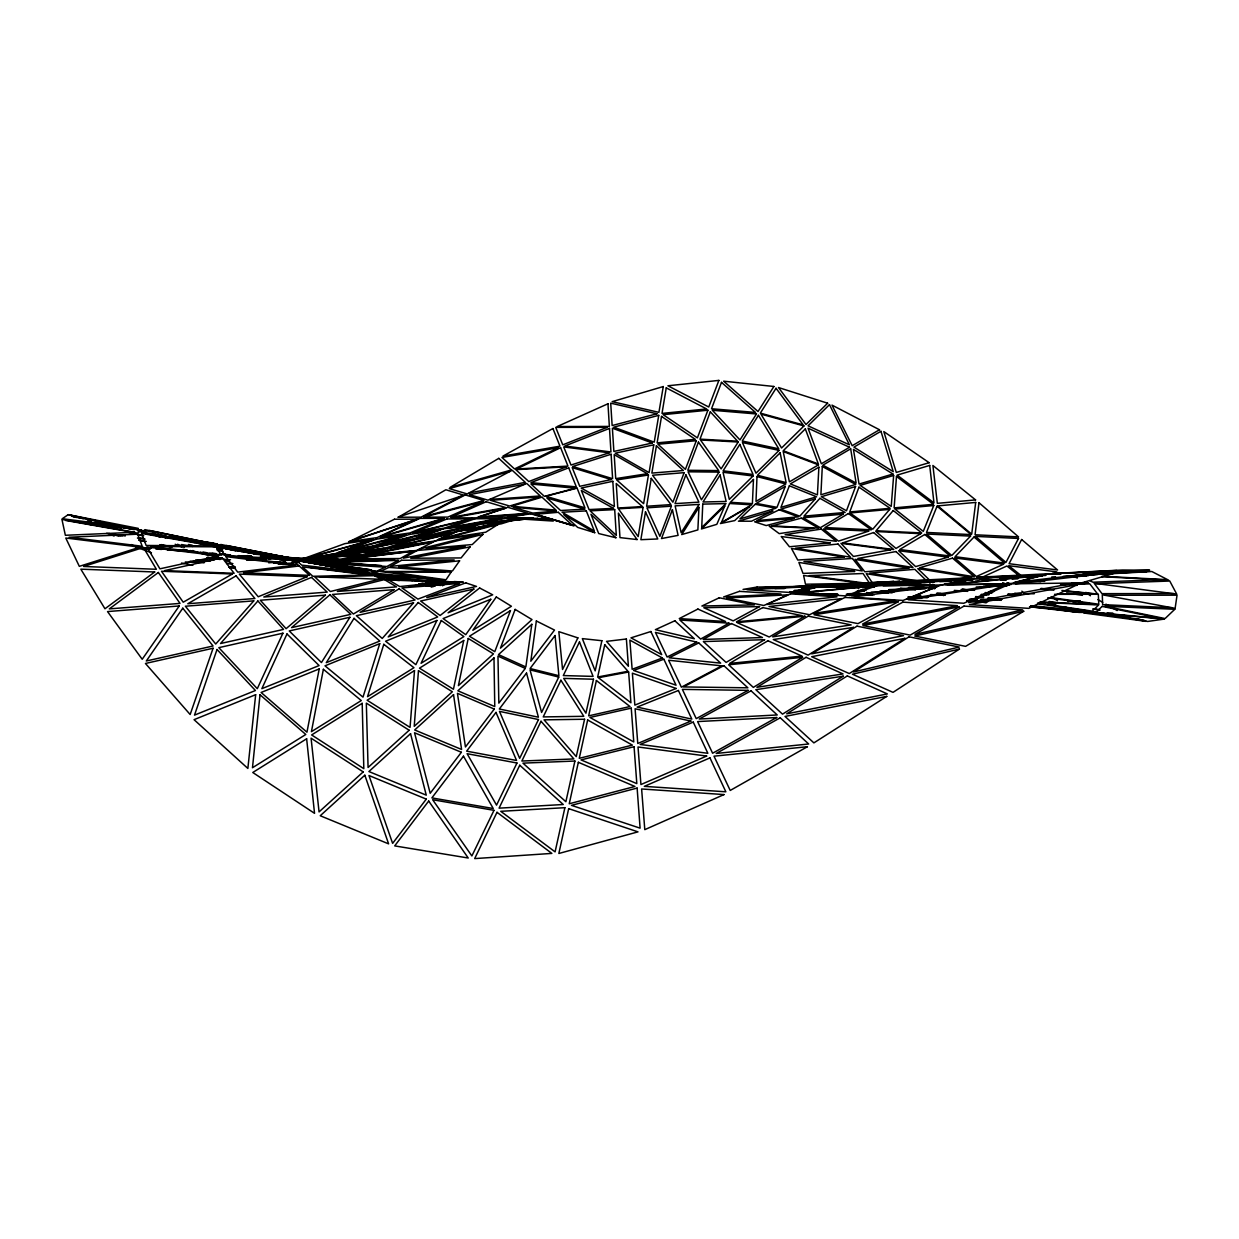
<?xml version="1.0" encoding="UTF-8"?>
<svg xmlns="http://www.w3.org/2000/svg" width="1239" height="1239" viewBox="0 0 1239 1239"><rect width="100%" height="100%" fill="white"/><g stroke="black" fill="none" stroke-linecap="round" stroke-linejoin="round"><path stroke-width="1.5" d="M805.149 591.251L805.551 585.737L815.03 586.605M1053.723 574.044L1056.774 571.891L1008.747 565.681L1020.611 575.144M442.447 585.784L446.071 583.492L436.732 582.33M398.648 517.004L445.87 489.761L463.866 495.166L397.858 517.252L421.028 517.159L462.41 495.631M303.075 558.789L344.922 543.611L373.605 539.554L303.106 558.944M509.926 471.378L449.277 488.6L467.18 493.927L512.218 470.278L525.305 482.358L469.287 492.936M303.369 559.161L373.233 539.941L335.335 553.585L303.416 559.316M419.432 549.109L478.827 534.195L435.57 540.793L416.645 550.488L370.12 554.545L432.736 542.186M379.196 579.263L330.379 591.53L314.644 576.801L382.448 579.325L374.07 575.686L320.189 576.94M299.513 561.639L282.678 564.457M314.567 558.309L370.043 547.623L317.664 558.123M313.498 558.262L370.384 546.864L340.493 554.762L318.516 558.123M308.325 559.997L312.058 559.238M1073.051 602.108L1080.253 600.652M1067.941 601.488L1071.518 600.776M293.643 561.344L297.422 560.632M524.593 484.248L469.38 494.64L487.934 500.169L526.699 483.427L540.297 495.972L489.87 499.41M292.125 561.856L297.484 560.802M305.042 559.409L308.991 558.743M312.615 557.999L331.541 554.499L305.011 559.269M1075.189 582.934L968.681 602.603L1010.095 583.863L1081.43 582.919L1119.406 571.737L1015.5 583.848M278.713 564.179L286.271 563.017L277.428 563.652M295.656 562.46L299.358 561.902M304.933 561.05L316.069 559.347M323.487 558.216L327.204 557.643M332.78 556.791L336.481 556.234M340.617 555.707L344.427 555.118M348.236 554.53L352.046 553.957M357.761 553.09L361.571 552.501M365.381 551.928L382.526 549.311L324.432 558.061M319.739 558.092L383.966 548.428L362.299 554.607L336.342 556.884M309.905 560.167L315.372 559.347M322.682 558.278L337.287 556.125L318.067 558.231M273.819 563.11L285.373 561.825M292.807 561.035L298.831 560.353M306.529 559.501L310.37 559.083M955.641 581.525L964.918 580.502M948.64 579.976L971.624 577.451L917.774 568.624L930.04 580.533M268.708 562.816L279.828 561.84M292.822 560.709L298.382 560.214M321.521 558.169L331.185 557.457M228.874 567.028L234.543 566.533M229.107 567.307L234.713 566.827M277.536 562.986L285.156 562.32M292.776 561.654L298.475 561.159M230.454 566.734L234.295 566.455M278.481 563.156L286.163 562.583M229.385 567.477L235.1 567.059M278.852 563.791L286.472 563.218M302.889 558.495L357.684 555.134M291.15 559.331L294.959 559.099M302.564 558.634L359.589 555.134L340.586 559.145L291.15 559.439M914.537 583.042L853.439 586.403L839.314 584.421L872.101 583.817M934.082 582.036L924.526 582.547L906.53 580.998L972.197 579.403M939.828 581.711L951.304 581.091M955.13 580.874L958.955 580.673M962.78 580.456L972.352 579.929M1000.198 578.443L1017.358 577.498M1024.994 577.08L1042.154 576.135M920.577 583.166L859.386 586.512L874.595 586.759M794.276 590.492L809.253 589.671M1074.972 575.376L1147.051 571.458L1083.289 573.626M809.439 590.182L794.122 591.018L805.443 591.173M950.483 582.5L965.677 581.664M975.17 581.153L978.965 580.952M986.569 580.533L992.269 580.224M1012.17 579.14L1017.823 578.83M1051.741 576.987L1055.504 576.77M1063.047 576.367L1072.463 575.856L1077.311 578.024M1098.11 574.462L1078.906 575.5L1086.541 575.903M1101.936 574.246L1107.697 573.936M1111.538 573.719L1151.852 571.535L1168.609 580.162L1101.812 576.693M785.758 587.023L780.028 587.301L785.82 587.24M793.409 586.636L835.504 584.529L849.691 586.512L797.436 587.1M772.439 588.355L785.511 587.704M796.708 587.147L824.725 585.737M843 585.056L871.76 583.631M875.601 583.445L902.441 582.113L920.531 583.662L842.303 584.777M800.131 592.846L794.447 593.047L789.909 591.592M888.998 589.609L925.487 588.293M983.441 586.186L1006.378 585.35L993.089 584.978M811.251 592.877L801.587 593.233L818.762 593.419M857.62 591.189L863.413 590.988M888.781 590.136L925.239 588.804M929.08 588.664L934.841 588.463M976.224 587.007L1006.517 585.908M1060.491 584.359L1085.054 583.476L1071.596 582.934M1061.095 584.916L1089.824 583.879L1097.816 594.302L1063.201 590.848M1096.283 583.677L1169.755 581.029L1176.709 594.101L1094.13 583.244L1101.982 593.651L1173.689 593.558M1090.335 572.248L1052.019 573.549L1122.488 570.017L1149.715 570.219L1094.161 572.108M760.343 587.797L789.537 586.821M795.206 586.651L832.995 585.443L815.339 586.899L764.99 587.611M1045.608 575.268L978.934 577.219L1045.685 573.889L1060.863 574.292M1045.84 575.407L976.812 577.436L987.56 577.994M979.925 579.217L987.638 579.031M951.691 580.704L909.333 581.726L972.445 578.598L992.238 579.589M955.532 580.611L972.863 580.193M986.337 579.867L992.114 579.728M879.814 583.677L919.663 583.011M838.54 584.839L812.118 585.319L817.771 585.846M893.427 584.731L902.999 584.56M774.979 588.68L784.426 588.571M801.432 588.386L814.658 588.231M282.399 559.672L286.178 559.625M291.537 559.486L299.342 559.486M302.843 559.362L310.385 559.285M246.871 559.858L252.679 559.811M258.486 559.765L266.23 559.718M299.141 559.47L293.333 559.517L221.208 545.439M257.96 559.92L265.611 559.873M292.419 559.672L300.07 559.61M195.669 559.904L214.564 559.796M230.516 559.765L226.675 559.796L200.207 552.408L205.937 552.919M247.785 559.672L265.069 559.563M246.499 559.889L265.394 559.765M287.293 560.384L279.72 559.904M291.041 560.369L300.411 560.307M309.781 560.26L317.277 560.214M326.647 560.152L336.017 560.105L292.652 558.634M190.094 561.174L210.63 561.05M860.501 591.142L864.326 591.142L860.532 590.786M1034.24 593.76L1024.576 593.775L1021.85 591.158M1057.425 593.729L1094.161 593.682L1061.916 590.461M837.626 594.193L795.872 593.419L818.762 593.682M847.259 594.178L860.733 594.162L849.288 594.023M808.091 594.333L836.712 594.302M846.252 594.286L871.048 594.255M981.242 594.348L988.83 594.348M1007.818 594.317L1021.106 594.302M1054.544 594.333L1098.327 594.271L1098.776 604.214L1050.889 597.554M930.737 594.906L938.295 594.89L930.613 594.581M981.257 594.797L988.923 594.782M1008.128 594.766L1015.81 594.751L1008.112 594.209M917.077 595.278L920.856 595.278M930.272 595.262L945.357 595.247M1104.708 595.262L1177.05 595.185L1175.13 608.334L1102.292 594.766L1102.633 604.647L1171.955 607.699M229.912 568.112L235.503 568.143M794.447 590.647L805.799 590.709M856.443 591.406L862.112 591.437L858.596 590.26M801.958 594.116L837.827 594.426M847.275 594.519L872.38 594.89M849.273 593.775L870.258 594.008L866.835 592.49M307.845 561.778L320.421 561.933L261.073 554.886M908.837 587.348L935.46 587.797L928.971 585.428M874.409 587.224L855.483 586.899L858.968 588.091M908.497 587.797L925.548 588.091M879.628 591.251L892.746 591.545M892.39 592.227L882.726 592.01L892.126 592.877M936.823 593.249L940.695 593.326L943.653 595.618M1040.698 603.656L1044.523 603.749M1048.364 603.842L1056.046 604.028L1048.597 602.82M1039.707 604.307L1045.282 604.446M1049.015 604.539L1052.732 604.632M945.605 583.6L955.099 583.879M962.688 584.096L966.497 584.204M944.722 584.065L954.185 584.343M993.895 585.474L1007.137 585.861M270.117 557.054L266.323 556.931L270.117 557.24M285.28 557.565L338.324 559.362L322.341 561.112L277.536 557.767M270.04 557.875L262.498 557.627L270.148 558.634M281.346 558.262L288.888 558.51M395.52 580.224L453.133 582.438L447.093 584.111L430.878 582.903M1023.739 580.502L1044.725 581.339M1079.061 582.733L1088.601 583.104L1085.379 581.664M1000.4 580.069L1006.176 580.301M1019.635 580.843L1040.806 581.695M190.512 561.856L203.939 562.382M226.954 563.296L232.715 563.528M185.308 561.964L204.234 562.707M226.938 563.606L232.622 563.822M881.13 591.158L894.604 591.715M936.947 593.466L944.645 593.791M871.172 592.118L888.44 592.831M849.799 593.62L853.609 593.791M861.244 594.131L872.69 594.627M912.818 596.548L928.243 597.213M971.113 598.979L976.781 599.227M980.56 599.397L1001.329 600.311M1040.264 601.953L1094.951 604.353L1047.745 597.802M848.885 593.992L864.249 594.658M969.456 599.196L977.137 599.537M980.978 599.691L994.421 600.296M1039.536 602.355L1098.652 604.957L1092.302 611.137L1037.554 603.052M909.163 597.167L920.747 597.694M921.754 597.941L908.218 597.337L921.568 597.879M1112.39 614.42L1083.753 612.98L1146.106 621.359L1136.829 618.71M1120.041 614.792L1123.85 614.993M1088.57 575.546L1077.001 574.942L1080.191 576.398M1102.075 576.259L1165.729 579.558L1092.984 582.206L1089.793 580.75M916.937 596.532L928.383 597.121M908.11 596.795L927.268 597.787M1097.692 612.329L1080.656 611.462L1073.578 608.55M1107.155 612.809L1112.839 613.104M968.913 600.28L986.012 601.411M967.055 600.481L987.669 601.844M961.232 589.392L974.613 590.337M989.899 591.406L993.724 591.684M1014.756 593.171L1020.487 593.574M954.278 590.414L967.736 591.359M985.036 592.583L990.813 592.985M151.421 548.227L136.336 547.111L131.21 544.556M157.074 548.66L192.866 551.324M150.074 548.583L140.441 547.855L150.012 549.202M155.866 549.016L161.643 549.435M167.42 549.868L196.335 552.036L208.679 555.475M206.448 552.656L202.7 552.377L206.464 552.718M219.535 553.632L225.157 554.05M247.599 555.722L251.347 556.001M216.84 554.019L197.837 552.609L192.773 550.519M220.65 554.298L230.144 555.01M239.654 555.722L251.052 556.574M399.33 580.518L385.825 579.496L377.384 575.841L425.023 581.726M212.117 553.229L215.88 553.57M219.644 553.91L229.06 554.762M238.477 555.614L251.641 556.807M259.183 557.473L270.474 558.495M209.747 553.26L215.478 553.787M219.303 554.127L230.764 555.165M238.399 555.862L251.765 557.07M259.4 557.751L270.861 558.789M836.573 587.58L840.336 587.921M861.028 589.826L864.791 590.167M1030.833 605.716L1088.307 610.997L1038.05 603.579M967.334 600.838L986.476 602.603M917.464 596.501L921.227 596.842M975.589 596.548L983.208 597.275M988.923 597.817L1002.243 599.072M976.162 597.074L983.828 597.787M987.653 598.158L1001.081 599.428M969.487 599.877L986.833 601.534M967.287 600.76L986.167 602.541M1041.054 588.386L1054.327 589.702M1042.03 588.742L1053.584 589.888M445.281 580.952L383.672 574.788L413.841 580.317M363.151 572.263L301.712 565.139L296.508 560.508L367.921 572.929L303.369 561.546M225.575 560.973L229.339 561.406M247.351 552.424L317.85 560.787M253.406 553.988L257.232 554.437M431.141 581.633L386.351 576.104L412.525 580.626M434.548 582.903L440.263 583.6M260.748 556.807L270.319 558.077M864.156 582.965L809.315 575.593L863.072 573.518L869.824 583.724M874.13 584.436L879.736 585.195M900.521 588.045L915.451 590.058M1030.631 605.763L1077.868 612.112L1065.478 607.002M1032.041 606.15L1075.003 611.942M302.982 561.112L306.482 561.592L234.094 548.738M301.65 560.105L371.328 569.894L247.568 552.377M217.119 548.041L222.741 548.831M232.096 550.131L235.828 550.658L226.505 548.691M216.887 548.242L222.586 549.047M106.6 533.312L125.294 535.945M138.396 537.788L144.003 538.578M260.825 555.149L264.588 555.676M268.352 556.218L375.556 571.582L369.903 573.425L302.533 561.282M122.196 535.914L110.751 534.303L118.294 535.898M137.452 538.067L145.087 539.135M207.486 557.256L220.883 559.13M148.37 549.419L138.907 548.087L151.437 552.749M206.99 557.627L220.217 559.486M213.82 543.147L141.633 532.801L144.886 529.642L224.631 546.027M962.595 589.052L968.186 589.95M919.586 582.33L866.262 573.688L872.07 582.423M288.362 557.705L219.613 546.631L220.821 544.479L361.881 572.062L296.245 560.229L296.028 559.176M1049.17 601.457L1058.586 602.99M1093.96 608.767L1099.566 609.665M1092.612 608.984L1100.031 610.192M917.092 580.766L869.732 573.099L914.831 569.336L925.734 579.96M988.242 592.381L992.036 592.985M983.255 579.078L979.522 578.474L1006.92 565.991L1018.799 575.485M1007.524 583.058L1011.256 583.677M1066.655 592.831L1082.437 595.355M1005.232 583.677L1010.962 584.607M188.39 544.494L192.184 545.145M216.871 549.295L222.571 550.255M181.498 544.541L192.788 546.43M217.243 550.534L222.881 551.479M247.335 555.599L251.083 556.234M402.954 579.171L370.678 573.642L405.107 579.202M425.736 583.089L433.34 584.39L425.813 582.98M401.808 579.186L380.884 575.593L397.719 578.892M426.541 583.43L434.146 584.731M396.759 579.109L371.746 574.54L390.517 577.854M422.638 583.554L433.727 585.474L422.437 583.476M425.627 582.888L440.588 585.474M394.281 578.505L398.029 579.171M390.874 578.024L381.426 576.367L388.829 577.854M394.637 578.69L398.416 579.356M421.074 583.352L434.285 585.675M233.381 547.793L303.509 560.245M87.38 520.922L91.175 521.619M94.969 522.316L134.757 529.595M138.551 530.292L144.235 531.33M157.771 534.737L165.298 536.115M169.046 536.797L172.81 537.494M176.573 538.175L206.634 543.673M210.398 544.37L221.673 546.43L212.38 544.51M228.317 547.669L297.732 560.384M121.329 528.279L87.597 522.099L104.432 526.172M138.21 531.376L153.202 534.117L159.877 537.261M166.243 536.425L160.683 535.418L171.989 537.803M169.944 537.107L173.646 537.788M177.347 538.469L206.975 543.89M210.692 544.556L221.796 546.6M364.56 572.635L296.198 560.059L300.659 560.942M226.458 545.485L297.097 559.347M422.034 583.662L435.121 586.217M387.172 577.885L370.353 574.586L388.442 577.932M418.968 584.111L432.055 586.667L418.751 584.003M181.529 563.033L192.912 565.294M420.253 584.142L433.201 586.728M149.578 530.462L222.757 545.64M145.521 530.679L158.515 533.374M169.666 535.666L173.383 536.441M177.1 537.215L180.817 537.974M186.377 539.135L190.094 539.894M195.669 541.056L199.386 541.815M203.103 542.589L206.82 543.363M161.209 534.892L164.942 535.682M168.674 536.472L172.407 537.246M177.998 538.438L194.786 541.985M198.519 542.775L207.842 544.742M211.575 545.532L222.772 547.901M175.768 538.593L179.531 539.399M183.295 540.189L187.058 540.978M190.837 541.784L194.6 542.574M198.364 543.379L207.796 545.361M211.559 546.167L222.865 548.552M120.152 535.898L108.97 533.529L114.096 536.084M138.799 539.863L146.264 541.443M161.178 544.602L172.36 546.972M183.542 549.342L187.275 550.131M139.062 540.297L144.731 541.505M159.831 544.711L171.152 547.111M182.489 549.512L193.811 551.897L190.419 550.519M103.054 522.192L69.307 514.866L76.446 517.546M106.802 522.997L144.297 531.144M83.261 518.676L72.141 516.26L144.932 531.082M105.532 523.508L133.347 529.549M138.923 530.757L146.341 532.367M128.748 532.042L143.709 535.651M101.799 525.94L85.166 521.929L90.106 524.562M127.663 532.197L142.439 535.759M213.975 556.946L221.038 558.913M862.468 589.268L865.953 590.461M152.443 533.157L155.897 534.396M225.498 547.282L229.06 548.552M233.118 548.397L241.977 551.587M929.823 584.235L936.266 586.605M1002.661 582.655L1009.274 585.304M1006.951 582.702L1010.234 584.018M175.179 544.277L181.947 547.049M177.549 544.277L184.317 547.049M869.035 592.722L874.13 594.968M160.807 535.682L165.794 538.036M1097.862 599.583L1102.695 602.324M1105.916 604.152L1117.175 610.564M1051.183 596.609L1057.579 600.822M1073.733 583.213L1076.768 585.489M1085.875 592.35L1090.428 595.773M932.828 584.235L935.321 586.543M929.808 584.049L934.779 588.68M756.998 476.597L755.991 501.392L785.82 483.953L756.998 476.597M702.761 504.118L701.723 527.504L725.977 503.607L702.761 504.118M753.467 479.462L752.398 503.638L730.344 502.322L753.467 479.462M698.951 507.355L697.867 529.905L681.713 534.582L698.951 507.355M822.293 466.514L820.899 494.764L855.762 484.449L822.293 466.514M818.886 467.18L817.415 494.872L790.343 483.922L818.886 467.18M418.472 670.717L414.229 726.317L452.359 691.765L418.472 670.717M896.494 476.457L894.124 507.882L933.494 504.335L896.494 476.457M414.507 670.593L410.047 727.386L367.116 700.236L414.507 670.593M893.644 475.435L891.228 506.395L860.16 485.394L893.644 475.435M260.02 694.769L252.477 767.731L305.801 734.479L260.02 694.769M255.668 694.692L247.862 768.428L194.043 719.673L255.668 694.692M978.996 502.724L975.062 534.768L1018.535 536.89L978.996 502.724M975.697 502.43L971.701 534.148L937.799 505.884L975.697 502.43M536.348 620.971L530.803 661.223L554.514 630.078L536.348 620.971M531.825 624.286L525.847 666.954L498.496 654.61L531.825 624.286M651.249 478.347L646.619 506.255L670.98 504.598L651.249 478.347M661.518 416.412L657.119 442.865L695.311 439.349L661.518 416.412M666.257 387.869L662.013 413.408L706.633 408.963L666.257 387.869M645.488 511.846L640.857 539.693L657.77 538.95L645.488 511.846M656.422 445.792L651.869 473.097L683.324 470.51L656.422 445.792M663.268 386.553L658.916 412.355L612.174 401.653L663.268 386.553M643.103 507.355L638.162 536.611L618.431 508.795L643.103 507.355M648.446 475.002L643.614 503.669L616.666 479.942L648.446 475.002M653.774 444.816L649.081 472.617L615.225 453.226L653.774 444.816M658.745 415.344L654.223 442.153L613.754 427.145L658.745 415.344M323.379 669.292L311.423 731.66L361.277 700.562L323.379 669.292M319.228 668.921L306.947 732.203L261.104 692.477L319.228 668.921M468.234 638.457L458.399 685.647L493.463 653.882L468.234 638.457M463.742 640.486L453.443 689.256L419.479 668.177L463.742 640.486M578.35 762.295L569.243 803.77L634.926 786.471L578.35 762.295M587.673 719.983L579.263 758.314L632.386 745.119L587.673 719.983M596.393 680.536L588.649 715.863L630.001 706.524L596.393 680.536M568.686 808.649L558.851 853.485L637.992 831.865L568.686 808.649M604.756 644.729L597.678 677.005L627.972 671.29L604.756 644.729M574.911 761.04L565.867 801.726L522.951 763.147L574.911 761.04M601.891 640.718L595.185 670.888L582.33 638.612L601.891 640.718M564.891 807.689L555.087 851.874L500.757 811.313L564.891 807.689M584.56 719.255L576.259 756.611L544.045 719.844L584.56 719.255M593.466 679.22L585.923 713.199L563.73 678.383L593.466 679.22M383.796 644.311L367.534 696.674L413.965 667.713L383.796 644.311M379.738 643.661L362.996 697.123L324.99 665.823L379.738 643.661M217.026 649.499L194.508 715.12L255.435 690.526L217.026 649.499M213.077 648.245L190.156 714.516L145.443 663.469L213.077 648.245M858.968 487.175L849.753 511.939L890.144 508.3L858.968 487.175M855.576 486.54L846.469 510.762L821.349 496.715L855.576 486.54M515.145 609.387L500.448 648.167L531.996 619.577L515.145 609.387M672.405 509.694L661.471 538.562L678.105 535.356L672.405 509.694M685.895 474.847L675.007 503.623L698.904 502.151L685.895 474.847M698.44 442.122L687.784 470.278L718.682 470.588L698.44 442.122M710.319 411.828L699.989 439.148L737.561 441.177L710.319 411.828M721.501 382.355L711.527 408.746L755.496 412.432L721.501 382.355M718.883 380.404L708.739 407.027L667.929 385.778L718.883 380.404M671.383 506.178L659.907 536.332L646.928 507.835L671.383 506.178M684.145 472.663L672.901 502.198L652.566 475.249L684.145 472.663M696.303 440.712L685.399 469.364L657.955 444.228L696.303 440.712M707.903 410.202L697.387 437.863L663.113 414.662L707.903 410.202M510.453 610.61L494.764 651.683L469.473 636.242L510.453 610.61M789.367 485.796L780.926 507.371L816.578 496.793L789.367 485.796M785.278 486.4L776.992 507.324L756.286 503.39L785.278 486.4M937.056 506.209L926.493 532.429L971.097 534.598L937.056 506.209M933.772 505.512L923.272 531.361L894.883 509.043L933.772 505.512M729.57 503.499L721.392 522.564L751.701 504.831L729.57 503.499M724.8 505.93L716.823 524.329L701.444 528.96L724.8 505.93M286.983 633.965L261.863 688.667L319.104 665.56L286.983 633.965M282.926 633.191L257.294 688.683L218.807 647.656L282.926 633.191M441.316 620.507L421.059 663.299L463.897 636.583L441.316 620.507M436.918 620.445L415.855 664.677L385.577 641.229L436.918 620.445M497.009 812.304L474.676 858.596L551.851 853.408L497.009 812.304M519.761 765.237L499.069 808.153L563.249 804.514L519.761 765.237M541.025 721.268L521.851 761.04L573.858 758.934L541.025 721.268M560.911 680.226L543.224 716.916L583.786 716.312L560.911 680.226M579.48 641.972L563.296 675.565L593.078 676.386L579.48 641.972M538.485 719.549L519.683 758.345L499.472 711.372L538.485 719.549M493.989 810.337L471.873 855.948L432.659 799.728L493.989 810.337M516.973 763.007L496.545 805.133L467.103 753.699L516.973 763.007M558.758 677.052L541.598 712.44L530.013 669.865L558.758 677.052M577.885 637.868L562.552 669.478L558.835 631.658L577.885 637.868M1021.633 539.507L1009.073 563.699L1057.579 569.986L1021.633 539.507M1018.52 538.454L1005.975 562.382L975.449 536.379L1018.52 538.454M217.073 543.875L215.787 545.996L145.97 533.684L217.073 543.875M354.029 618.338L326.291 662.679L379.815 641.059L354.029 618.338M349.909 617.27L321.443 662.555L289.229 630.945L349.909 617.27M720.107 475.002L703.009 501.996L726.147 501.47L720.107 475.002M739.838 444.383L723.111 470.82L753.08 474.506L739.838 444.383M758.454 415.313L742.207 441.007L778.758 448.797L758.454 415.313M776.048 388.272L760.343 413.129L803.197 424.9L776.048 388.272M719.038 472.105L701.444 499.782L688.032 471.796L719.038 472.105M738.181 442.013L721.113 468.884L700.453 439.969L738.181 442.013M699.09 504.412L681.156 532.677L675.116 505.868L699.09 504.412M756.471 413.965L739.977 439.938L712.332 410.264L756.471 413.965M773.91 386.475L758.02 411.518L723.638 381.194L773.91 386.475M451.197 572.015L446.009 579.775L389.526 571.829L451.197 572.015M182.799 608.194L146.31 660.991L213.062 645.999L182.799 608.194M179.252 605.964L142.206 659.272L107.53 611.57L179.252 605.964M459.592 560.818L452.436 570.993L398.602 566.966L459.592 560.818M496.297 596.981L472.849 630.279L511.413 606.258L496.297 596.981M490.783 599.258L465.756 634.678L443.097 618.571L490.783 599.258M428.694 801.044L394.699 845.896L468.218 858.008L428.694 801.044M496.003 712.394L466.623 751.159L516.555 760.467L496.003 712.394M463.479 756.177L431.869 797.901L493.23 808.509L463.479 756.177M526.529 673.087L499.317 709.002L538.407 717.195L526.529 673.087M555.072 635.53L530.075 668.518L558.897 675.704L555.072 635.53M461.373 752.274L430.181 793.27L414.538 732.776L461.373 752.274M494.268 709.08L465.446 746.962L457.439 693.329L494.268 709.08M525.259 668.425L498.837 703.133L497.97 656.097L525.259 668.425M426.278 799.124L392.624 843.372L368.974 775.521L426.278 799.124M470.108 546.848L461.078 557.937L410.744 558.231L470.108 546.848M893.242 510.514L876.112 530.741L921.723 532.94L893.242 510.514M889.695 509.384L872.814 529.177L850 512.977L889.695 509.384M418.286 602.51L388.21 636.923L437.723 616.945L418.286 602.51M257.882 600.992L220.527 643.537L283.561 629.397L257.882 600.992M413.532 602.835L382.247 638.457L356.383 615.69L413.532 602.835M253.778 600.869L215.71 644.032L185.37 606.227L253.778 600.869M819.893 498.31L803.941 516.152L845.137 512.45L819.893 498.31M815.355 498.883L799.79 516.167L780.725 509.183L815.355 498.883M974.009 537.029L955.083 556.698L1004.628 563.126L974.009 537.029M970.555 536.115L951.784 555.506L926.509 534.009L970.555 536.115M829.48 404.657L808.06 425.813L849.381 444.801L829.48 404.657M805.335 428.88L783.234 450.733L818.344 463.975L805.335 428.88M753.095 475.977L729.306 499.41L723.018 472.276L753.095 475.977M779.114 450.392L755.976 473.174L742.424 442.555L779.114 450.392M803.972 425.937L781.561 448.007L760.932 414.105L803.972 425.937M827.637 403.217L806 424.528L778.51 387.544L827.637 403.217M780.136 452.839L757.432 475.265L786.13 482.591L780.136 452.839M755.186 504.288L739.9 518.924L775.97 508.238L755.186 504.288M1102.137 606.398L1095.741 612.515L1161.671 618.586L1102.137 606.398M1174.789 609.294L1165.078 618.555L1104.925 606.227L1174.789 609.294M482.978 534.334L472.245 544.556L426.216 548.583L482.978 534.334M749.471 506.55L734.712 520.597L720.417 523.555L749.471 506.55M140.843 529.967L137.498 533.126L65.605 520.457L140.843 529.967M364.824 775.211L320.235 815.742L388.597 843.852L364.824 775.211M410.543 733.689L368.897 771.541L426.262 795.144L410.543 733.689M453.536 694.645L414.678 729.972L461.589 749.471L453.536 694.645M493.989 657.924L457.857 690.789L494.764 706.555L493.989 657.924M363.197 771.897L319.058 811.901L311.082 738.196L363.197 771.897M409.18 730.236L368.076 767.483L366.326 703.117L409.18 730.236M329.899 594.828L291.583 627.631L350.776 614.343L329.899 594.828M325.408 595.154L286.101 628.684L260.345 600.249L325.408 595.154M479.632 587.998L448.084 612.809L492.688 594.813L479.632 587.998M473.871 589.052L440.108 615.504L420.625 601.039L473.871 589.052M158.375 572.48L109.311 608.891L180.027 603.408L158.375 572.48M154.705 571.984L104.959 608.767L80.829 569.166L154.705 571.984M68.207 514.65L62.26 518.723L138.334 528.387L68.207 514.65M959.466 649.05L893.025 692.369L852.447 674.217L959.466 649.05M886.783 696.38L813.884 742.889L785.015 716.436L886.783 696.38M904.935 638.317L849.273 673.567L811.684 656.716L904.935 638.317M909.023 636.815L853.485 671.987L959.249 647.068L909.023 636.815M497.985 524.484L485.719 532.228L444.538 538.531L497.985 524.484M362.191 703.318L311.624 734.944L363.817 768.66L362.191 703.318M306.637 738.785L252.771 772.501L314.536 813.326L306.637 738.785M843.232 676.169L782.521 714.144L755.821 689.689L843.232 676.169M847.337 675.905L786.719 713.834L887.356 693.933L847.337 675.905M802.609 657.305L753.327 687.382L728.656 664.785L802.609 657.305M853.501 627.383L808.076 655.121L773.291 639.541L853.501 627.383M806.093 657.305L756.921 687.32L843.047 673.939L806.093 657.305M857.016 626.16L811.715 653.836L903.525 635.653L857.016 626.16M1023.739 611.245L965.615 646.355L914.754 636.025L1023.739 611.245M399.144 588.819L360.084 612.329L415.05 600.001L399.144 588.819M394.002 589.64L353.394 614.017L332.455 594.457L394.002 589.64M924.79 534.474L899.7 549.512L950.143 556.063L924.79 534.474M848.39 513.535L824.911 527.551L871.28 529.812L848.39 513.535M498.775 458.353L450.067 487.392L511.351 469.968L498.775 458.353M843.201 514.139L820.326 527.721L803.151 517.763L843.201 514.139M920.716 533.684L895.998 548.428L875.896 531.531L920.716 533.684M764.602 639.696L726.1 662.416L703.365 641.585L764.602 639.696M767.963 640.764L729.554 663.438L801.974 656.097L767.963 640.764M850.682 448.828L822.82 465.167L856.118 483.009L850.682 448.828M880.96 431.265L853.919 447.124L893.226 471.641L880.96 431.265M818.483 464.857L789.398 481.863L783.203 451.538L818.483 464.857M849.551 447.264L821.349 463.773L808.06 428.183L849.551 447.264M879.473 429.747L852.184 445.715L832.004 405.122L879.473 429.747M804.885 616.232L769.218 637.001L737.128 622.644L804.885 616.232M808.246 616.139L772.687 636.861L851.162 624.905L808.246 616.139M236.091 575.872L187.801 603.734L254.924 598.514L236.091 575.872M959.327 606.785L910.169 635.111L862.902 625.525L959.327 606.785M964.004 606.103L915.001 634.368L1022.64 609.867L964.004 606.103M232.39 573.982L183.217 602.216L161.488 571.272L232.39 573.982M807.394 746.714L730.22 790.451L713.989 756.177L807.394 746.714M728.997 623.171L700.639 639.061L679.855 620.027L728.997 623.171M731.459 623.573L703.179 639.432L762.465 637.543L731.459 623.573M776.683 717.52L712.611 753.235L697.603 721.578L776.683 717.52M780.245 717.784L716.235 753.451L808.664 744.004L780.245 717.784M413.965 550.89L400.151 558.541L349.011 558.851L413.965 550.89M417.187 550.488L403.341 558.169L465.291 546.275L417.187 550.488M552.919 428.524L503.019 456.06L559.966 446.179L552.919 428.524M898.445 601.627L857.977 623.635L814.116 614.761L898.445 601.627M902.875 602.139L862.545 624.1L957.406 605.639L902.875 602.139M748.093 690.355L696.225 718.62L682.379 689.38L748.093 690.355M751.051 690.804L699.276 719.038L777.225 714.965L751.051 690.804M401.653 560.26L390.331 566.409L454.171 559.966L401.653 560.26M759.538 606.599L733.178 620.878L703.814 607.73L759.538 606.599M762.744 607.59L736.477 621.823L801.989 615.613L762.744 607.59M398.184 560.369L386.878 566.502L331.587 562.367L398.184 560.369M721.795 665.854L681.388 687.196L668.626 660.248L721.795 665.854M723.824 665.637L683.479 686.933L747.86 687.815L723.824 665.637M465.244 494.919L423.723 516.524L483.969 500.541L465.244 494.919M697.913 609.046L679.266 618.586L725.574 621.513L697.913 609.046M841.591 598.623L809.578 614.745L769.001 606.506L841.591 598.623M844.983 597.43L813.078 613.522L895.518 600.652L844.983 597.43M696.783 642.127L667.109 657.011L655.446 632.401L696.783 642.127M698.75 642.917L669.153 657.77L720.649 663.144L698.75 642.917M394.498 519.218L348.949 541.83L417.822 519.156L394.498 519.218M1077.264 584.7L1028.819 608.364L969.44 604.601L1077.264 584.7M558.324 447.713L514.51 468.931L501.981 457.454L558.324 447.713M560.617 447.697L516.617 469.008L567.958 466.096L560.617 447.697M779.192 509.818L756.812 520.597L798.334 516.849L779.192 509.818M772.764 510.995L751.407 521.232L738.429 521.185L772.764 510.995M719.286 597.771L701.894 606.01L754.303 604.911L719.286 597.771M388.845 567.4L380.249 571.427L445.266 571.613L388.845 567.4M385.267 567.199L376.656 571.194L317.773 562.909L385.267 567.199M416.784 519.234L377.028 537.618L348.562 541.691L416.784 519.234M419.773 518.398L379.908 536.843L444.042 518.305L419.773 518.398M674.868 620.77L655.385 629.66L694.351 638.766L674.868 620.77M1003.513 564.256L976.378 576.522L954.619 557.922L1003.513 564.256M1005.371 584.467L963.803 603.254L908.373 599.769L1005.371 584.467M607.962 403.775L557.225 426.526L609.356 426.433L607.962 403.775M787.663 594.859L763.844 605.499L726.643 597.941L787.663 594.859M790.621 593.868L766.879 604.477L836.991 596.826L790.621 593.868M483.334 501.439L447.914 517.081L423.893 517.19L483.334 501.439M486.215 501.702L450.671 517.422L505.667 507.541L486.215 501.702M724.01 794.571L644.791 829.65L641.616 788.98L724.01 794.571M456.463 531.516L438.265 539.461L494.454 524.67L456.463 531.516M453.846 532.971L435.71 540.87L394.126 547.22L453.846 532.971M706.648 756.053L640.935 784.55L638.023 746.993L706.648 756.053M709.962 757.881L644.311 786.362L725.853 791.798L709.962 757.881M690.897 721.083L637.775 743.462L635.08 708.77L690.897 721.083M693.251 722.105L640.191 744.453L707.856 753.297L693.251 722.105M443.794 518.878L409.923 532.956L380.481 537.168L443.794 518.878M446.861 518.955L412.881 533.095L472.028 518.893L446.861 518.955M311.531 577.389L263.799 597.028L327.189 592.103L311.531 577.389M937.675 586.202L903.03 600.45L851.332 597.183L937.675 586.202M941.764 584.777L907.242 598.979L1002.692 583.91L941.764 584.777M307.164 576.708L258.239 596.764L239.328 574.106L307.164 576.708M676.184 688.481L634.848 705.115L632.37 673.18L676.184 688.481M678.399 690.479L637.125 707.097L691.827 719.1L678.399 690.479M607.28 427.3L562.754 444.832L555.722 427.378L607.28 427.3M609.495 428.415L564.783 446.025L610.951 451.972L609.495 428.415M566.409 466.809L528.805 481.568L515.811 469.674L566.409 466.809M568.701 467.8L530.942 482.637L576.321 486.881L568.701 467.8M465.725 582.841L426.743 597.585L476.519 586.419L465.725 582.841M459.53 583.414L417.915 599.118L401.947 587.906L459.53 583.414M662.431 657.986L632.138 669.277L629.861 640.114L662.431 657.986M663.856 659.194L633.609 670.469L676.045 685.198L663.856 659.194M376.346 539.151L338.371 552.826L406.098 534.923L376.346 539.151M873.154 585.908L845.401 595.882L797.389 592.862L873.154 585.908M876.98 585.629L849.335 595.572L933.772 584.823L876.98 585.629M406.036 534.427L373.992 545.826L339.145 552.114L406.036 534.427M409.226 534.474L377.09 545.919L440.046 530.106L409.226 534.474M739.451 591.344L723.638 596.935L780.957 594.008L739.451 591.344M440.635 529.44L414.569 538.516L378.793 544.974L440.635 529.44M443.438 528.805L417.295 537.912L475.203 524.267L443.438 528.805M472.167 518.491L444.398 528.108L414.074 532.445L472.167 518.491M475.002 518.769L447.155 528.433L501.021 518.707L475.002 518.769M477.108 524.995L457.191 531.701L420.826 538.237L477.108 524.995M479.772 524.438L459.793 531.175L512.187 519.822L479.772 524.438M873.603 532.569L842.675 542.914L893.753 549.527L873.603 532.569M868.663 531.128L838.493 541.133L823.501 528.945L868.663 531.128M411.116 539.646L387.079 547.576L345.96 553.864L411.116 539.646M414.306 539.801L390.208 547.762L451.662 533.095L414.306 539.801M379.289 571.179L373.667 573.038L438.993 579.589L379.289 571.179M507.773 507.278L478.502 516.895L527.876 513.302L507.773 507.278M505.574 508.238L476.411 517.825L451.616 517.917L505.574 508.238M609.201 452.808L571.009 465.028L563.714 446.923L609.201 452.808M611.106 454.233L572.743 466.499L612.608 478.672L611.106 454.233M650.862 631.518L630.992 637.837L661.688 654.61L650.862 631.518M139.945 547.158L79.327 566.347L65.775 538.02L139.945 547.158M143.43 547.483L83.586 566.471L156.377 569.274L143.43 547.483M515.161 519.497L501.532 523.772L465.43 530.261L515.161 519.497M539.848 496.963L509.601 506.023L490.443 500.324L539.848 496.963M542.001 497.164L511.614 506.271L556.048 510.112L542.001 497.164M929.157 462.705L896.308 472.431L883.825 431.59L929.157 462.705M892.932 474.026L859.045 484.062L853.454 449.37L892.932 474.026M929.699 465.43L897.144 475.11L933.974 502.864L929.699 465.43M952.512 558.123L919.508 567.787L974.319 576.785L952.512 558.123M948.16 557.147L915.636 566.61L898.616 550.72L948.16 557.147M815.649 587.363L794.834 593.342L868.059 586.636L815.649 587.363M387.311 548.738L365.582 554.933L430.088 542.217L387.311 548.738M812.072 586.543L791.194 592.521L746.993 589.749L812.072 586.543M373.497 546.229L343.544 554.158L409.892 539.677L373.497 546.229M801.246 518.134L771.882 525.878L818.483 528.124L801.246 518.134M656.949 413.78L612.143 425.55L610.703 403.155L656.949 413.78M794.029 518.258L766.182 525.568L754.644 521.82L794.029 518.258M637.125 788.066L571.473 805.35L640.098 828.163L637.125 788.066M575.438 488.243L544.401 496.359L530.989 484.046L575.438 488.243M577.08 488.12L545.903 496.281L584.947 507.804L577.08 488.12M1047.311 573.982L1014.199 582.485L1116.866 570.498L1047.311 573.982M1042.742 575.423L1009.475 583.972L947.494 584.854L1042.742 575.423M384.384 579.604L337.349 591.468L396.557 586.868L384.384 579.604M634.074 746.714L581.014 759.894L636.815 783.621L634.074 746.714M502.012 518.026L480.608 523.075L449.664 527.489L502.012 518.026M504.614 518.522L483.133 523.601L531.221 518.444L504.614 518.522M631.255 708.135L589.95 717.443L633.764 741.96L631.255 708.135M222.215 557.767L164.555 570.606L234.109 573.285L222.215 557.767M218.591 555.862L159.924 568.825L146.899 547.003L218.591 555.862M652.287 443.035L613.878 451.43L612.391 428.198L652.287 443.035M611.245 479.555L579.744 486.308L572.201 467.614L611.245 479.555M612.825 481.29L581.184 488.058L614.374 506.503L612.825 481.29M969.595 578.938L941.315 584.978L883.175 585.799L969.595 578.938M973.916 578.613L945.76 584.638L1039.552 575.361L973.916 578.613M363.058 555.707L344.024 559.734L410.992 551.525L363.058 555.707M628.638 672.018L598.391 677.718L630.914 702.761L628.638 672.018M895.983 551.556L857.806 558.448L913.019 567.508L895.983 551.556M890.717 549.775L853.454 556.45L840.94 543.332L890.717 549.775M757.106 587.054L743.059 589.408L804.374 586.372L757.106 587.054M899.684 581.292L876.623 584.947L822.278 585.737L899.684 581.292M903.634 581.06L880.666 584.715L965.289 577.978L903.634 581.06M647.393 473.701L615.737 478.626L614.188 454.651L647.393 473.701M821.256 529.084L785.108 534.675L836.294 541.319L821.256 529.084M813.589 528.356L779.223 533.637L769.233 526.219L813.589 528.356M528.619 513.751L506.008 517.128L480.655 517.236L528.619 513.751M530.834 513.798L508.145 517.205L551.417 519.946L530.834 513.798M518.754 518.785L487.81 523.183L533.606 518.274L518.754 518.785M1164.102 619.113L1147.655 621.451L1097.677 612.995L1164.102 619.113M294.867 565.154L237.733 572.139L225.761 556.621L294.867 565.154M299.234 565.96L243.463 572.821L309.595 575.376L299.234 565.96M369.47 572.681L303.276 560.493L369.47 572.681M626.376 638.999L606.521 641.368L628.405 666.257L626.376 638.999M341.871 560.26L325.888 562.026L394.668 559.966L341.871 560.26M448.317 581.618L399.763 586.558L387.528 579.279L448.317 581.618M454.837 581.587L409.087 586.264L463.293 582.051L454.837 581.587M838.06 544.06L795.484 548.18L850.574 557.225L838.06 544.06M830.192 542.852L789.46 546.771L781.22 536.533L830.192 542.852M975.589 499.906L937.334 503.344L932.905 465.492L975.589 499.906M556.311 510.995L532.801 513.085L513.194 507.247L556.311 510.995M558.262 512.296L534.659 514.402L572.635 525.553L558.262 512.296M908.853 568.174L864.822 571.798L855.08 559.362L908.853 568.174M836.557 584.328L818.964 585.768L893.954 581.463L836.557 584.328M844.317 557.147L797.746 560.028L791.473 548.49L844.317 557.147M852.432 558.464L803.972 561.499L862.174 570.931L852.432 558.464M642.36 506.581L617.812 508.021L616.232 483.504L642.36 506.581M584.715 509.167L560.601 510.514L546.879 497.954L584.715 509.167M586.295 510.886L562.072 512.249L594.333 531.004L586.295 510.886M613.506 508.346L589.052 509.57L581.339 490.443L613.506 508.346M614.699 509.632L590.12 510.855L616.294 535.372L614.699 509.632M134.788 532.29L65.357 535.279L61.95 519.451L134.788 532.29M137.699 534.195L69.105 537.23L142.206 546.26L137.699 534.195M854.585 571.458L803.011 573.409L798.876 562.429L854.585 571.458M368.68 575.02L312.878 576.29L302.455 566.842L368.68 575.02M861.182 583.228L805.489 584.235L803.6 575.485L861.182 583.228M1094.718 611.88L1082.328 611.942L1144.201 620.259L1094.718 611.88M537.385 518.336L511.8 518.413L553.275 521.077L537.385 518.336M1091.528 612.36L1079.169 612.422L1029.501 606.738L1091.528 612.36M212.519 545.919L146.156 545.47L141.54 533.405L212.519 545.919M216.113 546.833L150.802 546.414L221.223 555.134L216.113 546.833M324.2 561.422L311.639 561.252L381.395 565.681L324.2 561.422M288.672 559.254L224.925 555.413L219.721 547.096L288.672 559.254M292.946 560.121L230.593 556.388L298.088 564.736L292.946 560.121M637.078 539.554L619.98 537.602L618.4 513.116L637.078 539.554M368.277 574.029L308.821 567.168L372.893 575.082L368.277 574.029M292.203 559.424L224.894 548.598L292.358 560.493L292.203 559.424M615.891 537.741L598.716 533.56L590.941 514.293L615.891 537.741M574.029 525.692L537.447 514.944L574.029 525.692M594.751 532.677L577.668 527.396L563.76 514.634L594.751 532.677"/></g></svg>
